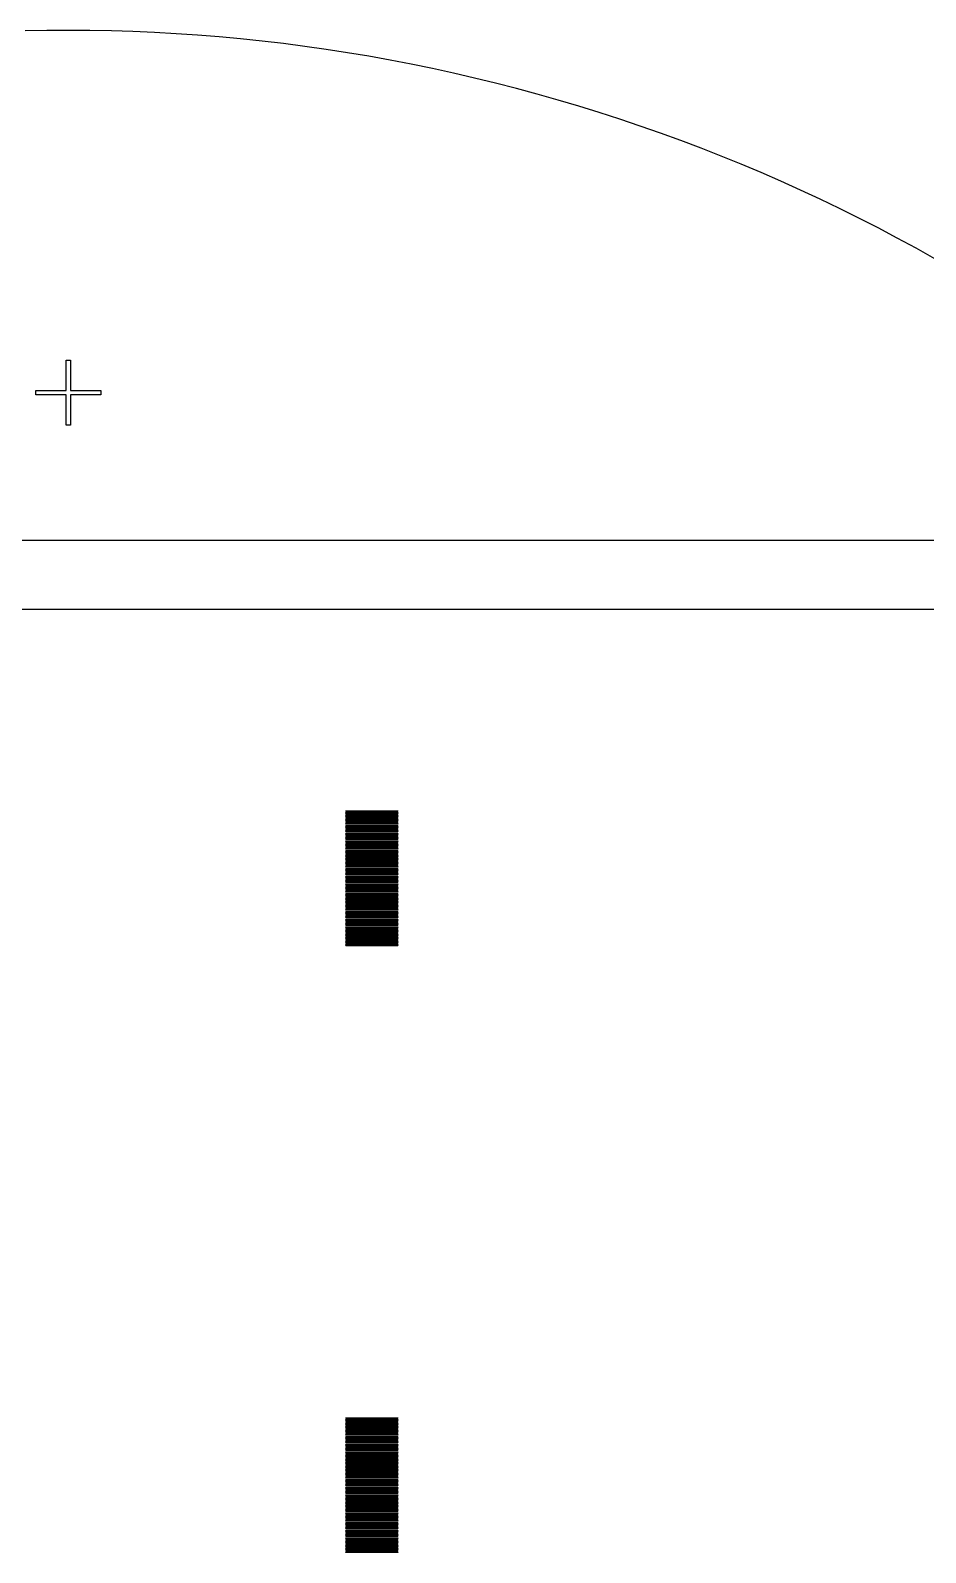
# Model space of a CAD drawing. Extents: x -18 to 83, y -18 to 83.
# Drawn here: x 31.16 to 56.97, y 39.05 to 82.95 of the extents above; entities that cross this region are included whole.
import ezdxf

# ---------------------------------------------------------------- set-up
doc = ezdxf.new("R2010")
doc.units = 0

msp = doc.modelspace()

# ---------------------------------------------------------------- linework, layer by layer
for p, q in [((31.6278, 82.9462), (31.0058, 82.9347)), ((32.25, 82.95), (31.6278, 82.9462)), ((32.8722, 82.9462), (32.25, 82.95)), ((33.4942, 82.9347), (32.8722, 82.9462)), ((34.1161, 82.9156), (33.4942, 82.9347)), ((34.7377, 82.8889), (34.1161, 82.9156)), ((35.3589, 82.8546), (34.7377, 82.8889)), ((35.9797, 82.8126), (35.3589, 82.8546)), ((36.5999, 82.763), (35.9797, 82.8126)), ((37.2195, 82.7059), (36.5999, 82.763)), ((37.8383, 82.6411), (37.2195, 82.7059)), ((38.4562, 82.5687), (37.8383, 82.6411)), ((39.0732, 82.4888), (38.4562, 82.5687)), ((39.6892, 82.4012), (39.0732, 82.4888)), ((40.3041, 82.3062), (39.6892, 82.4012)), ((40.9178, 82.2036), (40.3041, 82.3062)), ((41.5301, 82.0934), (40.9178, 82.2036)), ((42.1411, 81.9758), (41.5301, 82.0934)), ((42.7505, 81.8507), (42.1411, 81.9758)), ((43.3584, 81.7181), (42.7505, 81.8507)), ((43.9646, 81.578), (43.3584, 81.7181)), ((44.5691, 81.4306), (43.9646, 81.578)), ((45.1717, 81.2757), (44.5691, 81.4306)), ((45.7723, 81.1134), (45.1717, 81.2757)), ((46.3709, 80.9438), (45.7723, 81.1134)), ((46.9674, 80.7669), (46.3709, 80.9438)), ((47.5617, 80.5826), (46.9674, 80.7669)), ((48.1537, 80.3911), (47.5617, 80.5826)), ((48.7432, 80.1923), (48.1537, 80.3911)), ((49.3303, 79.9863), (48.7432, 80.1923)), ((49.9148, 79.7731), (49.3303, 79.9863)), ((50.4967, 79.5527), (49.9148, 79.7731)), ((51.0758, 79.3253), (50.4967, 79.5527)), ((51.652, 79.0907), (51.0758, 79.3253)), ((52.2254, 78.8491), (51.652, 79.0907)), ((52.7957, 78.6004), (52.2254, 78.8491)), ((53.363, 78.3448), (52.7957, 78.6004)), ((53.927, 78.0822), (53.363, 78.3448)), ((54.4878, 77.8128), (53.927, 78.0822)), ((55.0453, 77.5365), (54.4878, 77.8128)), ((55.5993, 77.2533), (55.0453, 77.5365)), ((56.1498, 76.9634), (55.5993, 77.2533)), ((56.6967, 76.6667), (56.1498, 76.9634)), ((57.2399, 76.3634), (56.6967, 76.6667)), ((32.1875, 72.5625), (32.1875, 73.4375)), ((32.1875, 73.4375), (32.3125, 73.4375)), ((32.3125, 73.4375), (32.3125, 72.5625)), ((31.3125, 72.4375), (31.3125, 72.5625)), ((31.3125, 72.5625), (32.1875, 72.5625)), ((32.1875, 72.4375), (31.3125, 72.4375)), ((32.1875, 71.5625), (32.1875, 72.4375)), ((32.3125, 72.5625), (33.1875, 72.5625)), ((33.1875, 72.4375), (32.3125, 72.4375)), ((32.3125, 72.4375), (32.3125, 71.5625)), ((33.1875, 72.5625), (33.1875, 72.4375)), ((32.3125, 71.5625), (32.1875, 71.5625)), ((-2.75, 68.25), (67.25, 68.25)), ((66.25, 66.25), (-1.75, 66.25)), ((40.25, 60.435), (40.25, 60.445)), ((40.25, 60.445), (41.75, 60.445)), ((41.75, 60.435), (40.25, 60.435)), ((40.25, 60.395), (40.25, 60.405)), ((40.25, 60.405), (41.75, 60.405)), ((41.75, 60.395), (40.25, 60.395)), ((40.25, 60.355), (40.25, 60.365)), ((40.25, 60.365), (41.75, 60.365)), ((41.75, 60.355), (40.25, 60.355)), ((40.25, 60.315), (40.25, 60.325)), ((40.25, 60.325), (41.75, 60.325)), ((41.75, 60.315), (40.25, 60.315)), ((40.25, 60.275), (40.25, 60.285)), ((40.25, 60.285), (41.75, 60.285)), ((41.75, 60.275), (40.25, 60.275)), ((40.25, 60.235), (40.25, 60.245)), ((40.25, 60.245), (41.75, 60.245)), ((41.75, 60.235), (40.25, 60.235)), ((40.25, 60.195), (40.25, 60.205)), ((40.25, 60.205), (41.75, 60.205)), ((41.75, 60.195), (40.25, 60.195)), ((40.25, 60.155), (40.25, 60.165)), ((40.25, 60.165), (41.75, 60.165)), ((41.75, 60.155), (40.25, 60.155)), ((41.75, 60.445), (41.75, 60.435)), ((41.75, 60.405), (41.75, 60.395)), ((41.75, 60.365), (41.75, 60.355)), ((41.75, 60.325), (41.75, 60.315)), ((41.75, 60.285), (41.75, 60.275)), ((41.75, 60.245), (41.75, 60.235)), ((41.75, 60.205), (41.75, 60.195)), ((41.75, 60.165), (41.75, 60.155)), ((40.25, 60.115), (40.25, 60.125)), ((40.25, 60.125), (41.75, 60.125)), ((41.75, 60.115), (40.25, 60.115)), ((40.25, 60.075), (40.25, 60.085)), ((40.25, 60.085), (41.75, 60.085)), ((41.75, 60.075), (40.25, 60.075)), ((40.25, 60.035), (40.25, 60.045)), ((40.25, 60.045), (41.75, 60.045)), ((41.75, 60.035), (40.25, 60.035)), ((40.25, 59.995), (40.25, 60.005)), ((40.25, 60.005), (41.75, 60.005)), ((41.75, 59.995), (40.25, 59.995)), ((40.25, 59.955), (40.25, 59.965)), ((40.25, 59.965), (41.75, 59.965)), ((41.75, 59.955), (40.25, 59.955)), ((40.25, 59.915), (40.25, 59.925)), ((40.25, 59.925), (41.75, 59.925)), ((41.75, 59.915), (40.25, 59.915)), ((40.25, 59.875), (40.25, 59.885)), ((40.25, 59.885), (41.75, 59.885)), ((41.75, 59.875), (40.25, 59.875)), ((40.25, 59.835), (40.25, 59.845)), ((40.25, 59.845), (41.75, 59.845)), ((41.75, 59.835), (40.25, 59.835)), ((40.25, 59.795), (40.25, 59.805)), ((40.25, 59.805), (41.75, 59.805)), ((41.75, 59.795), (40.25, 59.795)), ((40.25, 59.755), (40.25, 59.765)), ((40.25, 59.765), (41.75, 59.765)), ((41.75, 59.755), (40.25, 59.755)), ((40.25, 59.715), (40.25, 59.725)), ((40.25, 59.725), (41.75, 59.725)), ((41.75, 59.715), (40.25, 59.715)), ((41.75, 60.125), (41.75, 60.115)), ((41.75, 60.085), (41.75, 60.075)), ((41.75, 60.045), (41.75, 60.035)), ((41.75, 60.005), (41.75, 59.995)), ((41.75, 59.965), (41.75, 59.955)), ((41.75, 59.925), (41.75, 59.915)), ((41.75, 59.885), (41.75, 59.875)), ((41.75, 59.845), (41.75, 59.835)), ((41.75, 59.805), (41.75, 59.795)), ((41.75, 59.765), (41.75, 59.755)), ((41.75, 59.725), (41.75, 59.715)), ((40.25, 59.675), (40.25, 59.685)), ((40.25, 59.685), (41.75, 59.685)), ((41.75, 59.675), (40.25, 59.675)), ((40.25, 59.635), (40.25, 59.645)), ((40.25, 59.645), (41.75, 59.645)), ((41.75, 59.635), (40.25, 59.635)), ((40.25, 59.595), (40.25, 59.605)), ((40.25, 59.605), (41.75, 59.605)), ((41.75, 59.595), (40.25, 59.595)), ((40.25, 59.555), (40.25, 59.565)), ((40.25, 59.565), (41.75, 59.565)), ((41.75, 59.555), (40.25, 59.555)), ((40.25, 59.515), (40.25, 59.525)), ((40.25, 59.525), (41.75, 59.525)), ((41.75, 59.515), (40.25, 59.515)), ((40.25, 59.475), (40.25, 59.485)), ((40.25, 59.485), (41.75, 59.485)), ((41.75, 59.475), (40.25, 59.475)), ((40.25, 59.435), (40.25, 59.445)), ((40.25, 59.445), (41.75, 59.445)), ((41.75, 59.435), (40.25, 59.435)), ((40.25, 59.395), (40.25, 59.405)), ((40.25, 59.405), (41.75, 59.405)), ((41.75, 59.395), (40.25, 59.395)), ((40.25, 59.355), (40.25, 59.365)), ((40.25, 59.365), (41.75, 59.365)), ((41.75, 59.355), (40.25, 59.355)), ((40.25, 59.315), (40.25, 59.325)), ((40.25, 59.325), (41.75, 59.325)), ((41.75, 59.315), (40.25, 59.315)), ((40.25, 59.275), (40.25, 59.285)), ((40.25, 59.285), (41.75, 59.285)), ((41.75, 59.275), (40.25, 59.275)), ((41.75, 59.685), (41.75, 59.675)), ((41.75, 59.645), (41.75, 59.635)), ((41.75, 59.605), (41.75, 59.595)), ((41.75, 59.565), (41.75, 59.555)), ((41.75, 59.525), (41.75, 59.515)), ((41.75, 59.485), (41.75, 59.475)), ((41.75, 59.445), (41.75, 59.435)), ((41.75, 59.405), (41.75, 59.395)), ((41.75, 59.365), (41.75, 59.355)), ((41.75, 59.325), (41.75, 59.315)), ((41.75, 59.285), (41.75, 59.275)), ((40.25, 59.235), (40.25, 59.245)), ((40.25, 59.245), (41.75, 59.245)), ((41.75, 59.235), (40.25, 59.235)), ((40.25, 59.195), (40.25, 59.205)), ((40.25, 59.205), (41.75, 59.205)), ((41.75, 59.195), (40.25, 59.195)), ((40.25, 59.155), (40.25, 59.165)), ((40.25, 59.165), (41.75, 59.165)), ((41.75, 59.155), (40.25, 59.155)), ((40.25, 59.115), (40.25, 59.125)), ((40.25, 59.125), (41.75, 59.125)), ((41.75, 59.115), (40.25, 59.115)), ((40.25, 59.075), (40.25, 59.085)), ((40.25, 59.085), (41.75, 59.085)), ((41.75, 59.075), (40.25, 59.075)), ((40.25, 59.035), (40.25, 59.045)), ((40.25, 59.045), (41.75, 59.045)), ((41.75, 59.035), (40.25, 59.035)), ((40.25, 58.995), (40.25, 59.005)), ((40.25, 59.005), (41.75, 59.005)), ((41.75, 58.995), (40.25, 58.995)), ((40.25, 58.955), (40.25, 58.965)), ((40.25, 58.965), (41.75, 58.965)), ((41.75, 58.955), (40.25, 58.955)), ((40.25, 58.915), (40.25, 58.925)), ((40.25, 58.925), (41.75, 58.925)), ((41.75, 58.915), (40.25, 58.915)), ((40.25, 58.875), (40.25, 58.885)), ((40.25, 58.885), (41.75, 58.885)), ((41.75, 58.875), (40.25, 58.875)), ((40.25, 58.835), (40.25, 58.845)), ((40.25, 58.845), (41.75, 58.845)), ((41.75, 58.835), (40.25, 58.835)), ((41.75, 59.245), (41.75, 59.235)), ((41.75, 59.205), (41.75, 59.195)), ((41.75, 59.165), (41.75, 59.155)), ((41.75, 59.125), (41.75, 59.115)), ((41.75, 59.085), (41.75, 59.075)), ((41.75, 59.045), (41.75, 59.035)), ((41.75, 59.005), (41.75, 58.995)), ((41.75, 58.965), (41.75, 58.955)), ((41.75, 58.925), (41.75, 58.915)), ((41.75, 58.885), (41.75, 58.875)), ((41.75, 58.845), (41.75, 58.835)), ((40.25, 58.795), (40.25, 58.805)), ((40.25, 58.805), (41.75, 58.805)), ((41.75, 58.795), (40.25, 58.795)), ((40.25, 58.755), (40.25, 58.765)), ((40.25, 58.765), (41.75, 58.765)), ((41.75, 58.755), (40.25, 58.755)), ((40.25, 58.715), (40.25, 58.725)), ((40.25, 58.725), (41.75, 58.725)), ((41.75, 58.715), (40.25, 58.715)), ((40.25, 58.675), (40.25, 58.685)), ((40.25, 58.685), (41.75, 58.685)), ((41.75, 58.675), (40.25, 58.675)), ((40.25, 58.635), (40.25, 58.645)), ((40.25, 58.645), (41.75, 58.645)), ((41.75, 58.635), (40.25, 58.635)), ((40.25, 58.595), (40.25, 58.605)), ((40.25, 58.605), (41.75, 58.605)), ((41.75, 58.595), (40.25, 58.595)), ((40.25, 58.555), (40.25, 58.565)), ((40.25, 58.565), (41.75, 58.565)), ((41.75, 58.555), (40.25, 58.555)), ((40.25, 58.515), (40.25, 58.525)), ((40.25, 58.525), (41.75, 58.525)), ((41.75, 58.515), (40.25, 58.515)), ((40.25, 58.475), (40.25, 58.485)), ((40.25, 58.485), (41.75, 58.485)), ((41.75, 58.475), (40.25, 58.475)), ((40.25, 58.435), (40.25, 58.445)), ((40.25, 58.445), (41.75, 58.445)), ((41.75, 58.435), (40.25, 58.435)), ((40.25, 58.395), (40.25, 58.405)), ((40.25, 58.405), (41.75, 58.405)), ((41.75, 58.395), (40.25, 58.395)), ((41.75, 58.805), (41.75, 58.795)), ((41.75, 58.765), (41.75, 58.755)), ((41.75, 58.725), (41.75, 58.715)), ((41.75, 58.685), (41.75, 58.675)), ((41.75, 58.645), (41.75, 58.635)), ((41.75, 58.605), (41.75, 58.595)), ((41.75, 58.565), (41.75, 58.555)), ((41.75, 58.525), (41.75, 58.515)), ((41.75, 58.485), (41.75, 58.475)), ((41.75, 58.445), (41.75, 58.435)), ((41.75, 58.405), (41.75, 58.395)), ((40.25, 58.355), (40.25, 58.365)), ((40.25, 58.365), (41.75, 58.365)), ((41.75, 58.355), (40.25, 58.355)), ((40.25, 58.315), (40.25, 58.325)), ((40.25, 58.325), (41.75, 58.325)), ((41.75, 58.315), (40.25, 58.315)), ((40.25, 58.275), (40.25, 58.285)), ((40.25, 58.285), (41.75, 58.285)), ((41.75, 58.275), (40.25, 58.275)), ((40.25, 58.235), (40.25, 58.245)), ((40.25, 58.245), (41.75, 58.245)), ((41.75, 58.235), (40.25, 58.235)), ((40.25, 58.195), (40.25, 58.205)), ((40.25, 58.205), (41.75, 58.205)), ((41.75, 58.195), (40.25, 58.195)), ((40.25, 58.155), (40.25, 58.165)), ((40.25, 58.165), (41.75, 58.165)), ((41.75, 58.155), (40.25, 58.155)), ((40.25, 58.115), (40.25, 58.125)), ((40.25, 58.125), (41.75, 58.125)), ((41.75, 58.115), (40.25, 58.115)), ((40.25, 58.075), (40.25, 58.085)), ((40.25, 58.085), (41.75, 58.085)), ((41.75, 58.075), (40.25, 58.075)), ((40.25, 58.035), (40.25, 58.045)), ((40.25, 58.045), (41.75, 58.045)), ((41.75, 58.035), (40.25, 58.035)), ((40.25, 57.995), (40.25, 58.005)), ((40.25, 58.005), (41.75, 58.005)), ((41.75, 57.995), (40.25, 57.995)), ((40.25, 57.955), (40.25, 57.965)), ((40.25, 57.965), (41.75, 57.965)), ((41.75, 57.955), (40.25, 57.955)), ((41.75, 58.365), (41.75, 58.355)), ((41.75, 58.325), (41.75, 58.315)), ((41.75, 58.285), (41.75, 58.275)), ((41.75, 58.245), (41.75, 58.235)), ((41.75, 58.205), (41.75, 58.195)), ((41.75, 58.165), (41.75, 58.155)), ((41.75, 58.125), (41.75, 58.115)), ((41.75, 58.085), (41.75, 58.075)), ((41.75, 58.045), (41.75, 58.035)), ((41.75, 58.005), (41.75, 57.995)), ((41.75, 57.965), (41.75, 57.955)), ((40.25, 57.915), (40.25, 57.925)), ((40.25, 57.925), (41.75, 57.925)), ((41.75, 57.915), (40.25, 57.915)), ((40.25, 57.875), (40.25, 57.885)), ((40.25, 57.885), (41.75, 57.885)), ((41.75, 57.875), (40.25, 57.875)), ((40.25, 57.835), (40.25, 57.845)), ((40.25, 57.845), (41.75, 57.845)), ((41.75, 57.835), (40.25, 57.835)), ((40.25, 57.795), (40.25, 57.805)), ((40.25, 57.805), (41.75, 57.805)), ((41.75, 57.795), (40.25, 57.795)), ((40.25, 57.755), (40.25, 57.765)), ((40.25, 57.765), (41.75, 57.765)), ((41.75, 57.755), (40.25, 57.755)), ((40.25, 57.715), (40.25, 57.725)), ((40.25, 57.725), (41.75, 57.725)), ((41.75, 57.715), (40.25, 57.715)), ((40.25, 57.675), (40.25, 57.685)), ((40.25, 57.685), (41.75, 57.685)), ((41.75, 57.675), (40.25, 57.675)), ((40.25, 57.635), (40.25, 57.645)), ((40.25, 57.645), (41.75, 57.645)), ((41.75, 57.635), (40.25, 57.635)), ((40.25, 57.595), (40.25, 57.605)), ((40.25, 57.605), (41.75, 57.605)), ((41.75, 57.595), (40.25, 57.595)), ((40.25, 57.555), (40.25, 57.565)), ((40.25, 57.565), (41.75, 57.565)), ((41.75, 57.555), (40.25, 57.555)), ((40.25, 57.515), (40.25, 57.525)), ((40.25, 57.525), (41.75, 57.525)), ((41.75, 57.515), (40.25, 57.515)), ((41.75, 57.925), (41.75, 57.915)), ((41.75, 57.885), (41.75, 57.875)), ((41.75, 57.845), (41.75, 57.835)), ((41.75, 57.805), (41.75, 57.795)), ((41.75, 57.765), (41.75, 57.755)), ((41.75, 57.725), (41.75, 57.715)), ((41.75, 57.685), (41.75, 57.675)), ((41.75, 57.645), (41.75, 57.635)), ((41.75, 57.605), (41.75, 57.595)), ((41.75, 57.565), (41.75, 57.555)), ((41.75, 57.525), (41.75, 57.515)), ((40.25, 57.475), (40.25, 57.485)), ((40.25, 57.485), (41.75, 57.485)), ((41.75, 57.475), (40.25, 57.475)), ((40.25, 57.435), (40.25, 57.445)), ((40.25, 57.445), (41.75, 57.445)), ((41.75, 57.435), (40.25, 57.435)), ((40.25, 57.395), (40.25, 57.405)), ((40.25, 57.405), (41.75, 57.405)), ((41.75, 57.395), (40.25, 57.395)), ((40.25, 57.355), (40.25, 57.365)), ((40.25, 57.365), (41.75, 57.365)), ((41.75, 57.355), (40.25, 57.355)), ((40.25, 57.315), (40.25, 57.325)), ((40.25, 57.325), (41.75, 57.325)), ((41.75, 57.315), (40.25, 57.315)), ((40.25, 57.275), (40.25, 57.285)), ((40.25, 57.285), (41.75, 57.285)), ((41.75, 57.275), (40.25, 57.275)), ((40.25, 57.235), (40.25, 57.245)), ((40.25, 57.245), (41.75, 57.245)), ((41.75, 57.235), (40.25, 57.235)), ((40.25, 57.195), (40.25, 57.205)), ((40.25, 57.205), (41.75, 57.205)), ((41.75, 57.195), (40.25, 57.195)), ((40.25, 57.155), (40.25, 57.165)), ((40.25, 57.165), (41.75, 57.165)), ((41.75, 57.155), (40.25, 57.155)), ((40.25, 57.115), (40.25, 57.125)), ((40.25, 57.125), (41.75, 57.125)), ((41.75, 57.115), (40.25, 57.115)), ((40.25, 57.075), (40.25, 57.085)), ((40.25, 57.085), (41.75, 57.085)), ((41.75, 57.075), (40.25, 57.075)), ((41.75, 57.485), (41.75, 57.475)), ((41.75, 57.445), (41.75, 57.435)), ((41.75, 57.405), (41.75, 57.395)), ((41.75, 57.365), (41.75, 57.355)), ((41.75, 57.325), (41.75, 57.315)), ((41.75, 57.285), (41.75, 57.275)), ((41.75, 57.245), (41.75, 57.235)), ((41.75, 57.205), (41.75, 57.195)), ((41.75, 57.165), (41.75, 57.155)), ((41.75, 57.125), (41.75, 57.115)), ((41.75, 57.085), (41.75, 57.075)), ((40.25, 57.035), (40.25, 57.045)), ((40.25, 57.045), (41.75, 57.045)), ((41.75, 57.035), (40.25, 57.035)), ((40.25, 56.995), (40.25, 57.005)), ((40.25, 57.005), (41.75, 57.005)), ((41.75, 56.995), (40.25, 56.995)), ((40.25, 56.955), (40.25, 56.965)), ((40.25, 56.965), (41.75, 56.965)), ((41.75, 56.955), (40.25, 56.955)), ((40.25, 56.915), (40.25, 56.925)), ((40.25, 56.925), (41.75, 56.925)), ((41.75, 56.915), (40.25, 56.915)), ((40.25, 56.875), (40.25, 56.885)), ((40.25, 56.885), (41.75, 56.885)), ((41.75, 56.875), (40.25, 56.875)), ((40.25, 56.835), (40.25, 56.845)), ((40.25, 56.845), (41.75, 56.845)), ((41.75, 56.835), (40.25, 56.835)), ((40.25, 56.795), (40.25, 56.805)), ((40.25, 56.805), (41.75, 56.805)), ((41.75, 56.795), (40.25, 56.795)), ((40.25, 56.755), (40.25, 56.765)), ((40.25, 56.765), (41.75, 56.765)), ((41.75, 56.755), (40.25, 56.755)), ((40.25, 56.715), (40.25, 56.725)), ((40.25, 56.725), (41.75, 56.725)), ((41.75, 56.715), (40.25, 56.715)), ((40.25, 56.675), (40.25, 56.685)), ((40.25, 56.685), (41.75, 56.685)), ((41.75, 56.675), (40.25, 56.675)), ((40.25, 56.635), (40.25, 56.645)), ((40.25, 56.645), (41.75, 56.645)), ((41.75, 56.635), (40.25, 56.635)), ((41.75, 57.045), (41.75, 57.035)), ((41.75, 57.005), (41.75, 56.995)), ((41.75, 56.965), (41.75, 56.955)), ((41.75, 56.925), (41.75, 56.915)), ((41.75, 56.885), (41.75, 56.875)), ((41.75, 56.845), (41.75, 56.835)), ((41.75, 56.805), (41.75, 56.795)), ((41.75, 56.765), (41.75, 56.755)), ((41.75, 56.725), (41.75, 56.715)), ((41.75, 56.685), (41.75, 56.675)), ((41.75, 56.645), (41.75, 56.635)), ((40.25, 56.595), (40.25, 56.605)), ((40.25, 56.605), (41.75, 56.605)), ((41.75, 56.595), (40.25, 56.595)), ((40.25, 56.555), (40.25, 56.565)), ((40.25, 56.565), (41.75, 56.565)), ((41.75, 56.555), (40.25, 56.555)), ((41.75, 56.605), (41.75, 56.595)), ((41.75, 56.565), (41.75, 56.555)), ((40.25, 42.935), (40.25, 42.945)), ((40.25, 42.945), (41.75, 42.945)), ((41.75, 42.935), (40.25, 42.935)), ((40.25, 42.895), (40.25, 42.905)), ((40.25, 42.905), (41.75, 42.905)), ((41.75, 42.895), (40.25, 42.895)), ((40.25, 42.855), (40.25, 42.865)), ((40.25, 42.865), (41.75, 42.865)), ((41.75, 42.855), (40.25, 42.855)), ((40.25, 42.815), (40.25, 42.825)), ((40.25, 42.825), (41.75, 42.825)), ((41.75, 42.815), (40.25, 42.815)), ((40.25, 42.775), (40.25, 42.785)), ((40.25, 42.785), (41.75, 42.785)), ((41.75, 42.775), (40.25, 42.775)), ((40.25, 42.735), (40.25, 42.745)), ((40.25, 42.745), (41.75, 42.745)), ((41.75, 42.735), (40.25, 42.735)), ((40.25, 42.695), (40.25, 42.705)), ((40.25, 42.705), (41.75, 42.705)), ((41.75, 42.695), (40.25, 42.695)), ((40.25, 42.655), (40.25, 42.665)), ((40.25, 42.665), (41.75, 42.665)), ((41.75, 42.655), (40.25, 42.655)), ((40.25, 42.615), (40.25, 42.625)), ((40.25, 42.625), (41.75, 42.625)), ((41.75, 42.615), (40.25, 42.615)), ((40.25, 42.575), (40.25, 42.585)), ((40.25, 42.585), (41.75, 42.585)), ((41.75, 42.945), (41.75, 42.935)), ((41.75, 42.905), (41.75, 42.895)), ((41.75, 42.865), (41.75, 42.855)), ((41.75, 42.825), (41.75, 42.815)), ((41.75, 42.785), (41.75, 42.775)), ((41.75, 42.745), (41.75, 42.735)), ((41.75, 42.705), (41.75, 42.695)), ((41.75, 42.665), (41.75, 42.655)), ((41.75, 42.625), (41.75, 42.615)), ((41.75, 42.585), (41.75, 42.575)), ((41.75, 42.575), (40.25, 42.575)), ((40.25, 42.535), (40.25, 42.545)), ((40.25, 42.545), (41.75, 42.545)), ((41.75, 42.535), (40.25, 42.535)), ((40.25, 42.495), (40.25, 42.505)), ((40.25, 42.505), (41.75, 42.505)), ((41.75, 42.495), (40.25, 42.495)), ((40.25, 42.455), (40.25, 42.465)), ((40.25, 42.465), (41.75, 42.465)), ((41.75, 42.455), (40.25, 42.455)), ((40.25, 42.415), (40.25, 42.425)), ((40.25, 42.425), (41.75, 42.425)), ((41.75, 42.415), (40.25, 42.415)), ((40.25, 42.375), (40.25, 42.385)), ((40.25, 42.385), (41.75, 42.385)), ((41.75, 42.375), (40.25, 42.375)), ((40.25, 42.335), (40.25, 42.345)), ((40.25, 42.345), (41.75, 42.345)), ((41.75, 42.335), (40.25, 42.335)), ((40.25, 42.295), (40.25, 42.305)), ((40.25, 42.305), (41.75, 42.305)), ((41.75, 42.295), (40.25, 42.295)), ((40.25, 42.255), (40.25, 42.265)), ((40.25, 42.265), (41.75, 42.265)), ((41.75, 42.255), (40.25, 42.255)), ((40.25, 42.215), (40.25, 42.225)), ((40.25, 42.225), (41.75, 42.225)), ((41.75, 42.215), (40.25, 42.215)), ((40.25, 42.175), (40.25, 42.185)), ((40.25, 42.185), (41.75, 42.185)), ((41.75, 42.175), (40.25, 42.175)), ((40.25, 42.135), (40.25, 42.145)), ((40.25, 42.145), (41.75, 42.145)), ((41.75, 42.545), (41.75, 42.535)), ((41.75, 42.505), (41.75, 42.495)), ((41.75, 42.465), (41.75, 42.455)), ((41.75, 42.425), (41.75, 42.415)), ((41.75, 42.385), (41.75, 42.375)), ((41.75, 42.345), (41.75, 42.335)), ((41.75, 42.305), (41.75, 42.295)), ((41.75, 42.265), (41.75, 42.255)), ((41.75, 42.225), (41.75, 42.215)), ((41.75, 42.185), (41.75, 42.175)), ((41.75, 42.145), (41.75, 42.135)), ((41.75, 42.135), (40.25, 42.135)), ((40.25, 42.095), (40.25, 42.105)), ((40.25, 42.105), (41.75, 42.105)), ((41.75, 42.095), (40.25, 42.095)), ((40.25, 42.055), (40.25, 42.065)), ((40.25, 42.065), (41.75, 42.065)), ((41.75, 42.055), (40.25, 42.055)), ((40.25, 42.015), (40.25, 42.025)), ((40.25, 42.025), (41.75, 42.025)), ((41.75, 42.015), (40.25, 42.015)), ((40.25, 41.975), (40.25, 41.985)), ((40.25, 41.985), (41.75, 41.985)), ((41.75, 41.975), (40.25, 41.975)), ((40.25, 41.935), (40.25, 41.945)), ((40.25, 41.945), (41.75, 41.945)), ((41.75, 41.935), (40.25, 41.935)), ((40.25, 41.895), (40.25, 41.905)), ((40.25, 41.905), (41.75, 41.905)), ((41.75, 41.895), (40.25, 41.895)), ((40.25, 41.855), (40.25, 41.865)), ((40.25, 41.865), (41.75, 41.865)), ((41.75, 41.855), (40.25, 41.855)), ((40.25, 41.815), (40.25, 41.825)), ((40.25, 41.825), (41.75, 41.825)), ((41.75, 41.815), (40.25, 41.815)), ((40.25, 41.775), (40.25, 41.785)), ((40.25, 41.785), (41.75, 41.785)), ((41.75, 41.775), (40.25, 41.775)), ((40.25, 41.735), (40.25, 41.745)), ((40.25, 41.745), (41.75, 41.745)), ((41.75, 41.735), (40.25, 41.735)), ((40.25, 41.695), (40.25, 41.705)), ((40.25, 41.705), (41.75, 41.705)), ((41.75, 42.105), (41.75, 42.095)), ((41.75, 42.065), (41.75, 42.055)), ((41.75, 42.025), (41.75, 42.015)), ((41.75, 41.985), (41.75, 41.975)), ((41.75, 41.945), (41.75, 41.935)), ((41.75, 41.905), (41.75, 41.895)), ((41.75, 41.865), (41.75, 41.855)), ((41.75, 41.825), (41.75, 41.815)), ((41.75, 41.785), (41.75, 41.775)), ((41.75, 41.745), (41.75, 41.735)), ((41.75, 41.705), (41.75, 41.695)), ((41.75, 41.695), (40.25, 41.695)), ((40.25, 41.655), (40.25, 41.665)), ((40.25, 41.665), (41.75, 41.665)), ((41.75, 41.655), (40.25, 41.655)), ((40.25, 41.615), (40.25, 41.625)), ((40.25, 41.625), (41.75, 41.625)), ((41.75, 41.615), (40.25, 41.615)), ((40.25, 41.575), (40.25, 41.585)), ((40.25, 41.585), (41.75, 41.585)), ((41.75, 41.575), (40.25, 41.575)), ((40.25, 41.535), (40.25, 41.545)), ((40.25, 41.545), (41.75, 41.545)), ((41.75, 41.535), (40.25, 41.535)), ((40.25, 41.495), (40.25, 41.505)), ((40.25, 41.505), (41.75, 41.505)), ((41.75, 41.495), (40.25, 41.495)), ((40.25, 41.455), (40.25, 41.465)), ((40.25, 41.465), (41.75, 41.465)), ((41.75, 41.455), (40.25, 41.455)), ((40.25, 41.415), (40.25, 41.425)), ((40.25, 41.425), (41.75, 41.425)), ((41.75, 41.415), (40.25, 41.415)), ((40.25, 41.375), (40.25, 41.385)), ((40.25, 41.385), (41.75, 41.385)), ((41.75, 41.375), (40.25, 41.375)), ((40.25, 41.335), (40.25, 41.345)), ((40.25, 41.345), (41.75, 41.345)), ((41.75, 41.335), (40.25, 41.335)), ((40.25, 41.295), (40.25, 41.305)), ((40.25, 41.305), (41.75, 41.305)), ((41.75, 41.295), (40.25, 41.295)), ((40.25, 41.255), (40.25, 41.265)), ((40.25, 41.265), (41.75, 41.265)), ((41.75, 41.665), (41.75, 41.655)), ((41.75, 41.625), (41.75, 41.615)), ((41.75, 41.585), (41.75, 41.575)), ((41.75, 41.545), (41.75, 41.535)), ((41.75, 41.505), (41.75, 41.495)), ((41.75, 41.465), (41.75, 41.455)), ((41.75, 41.425), (41.75, 41.415)), ((41.75, 41.385), (41.75, 41.375)), ((41.75, 41.345), (41.75, 41.335)), ((41.75, 41.305), (41.75, 41.295)), ((41.75, 41.265), (41.75, 41.255)), ((41.75, 41.255), (40.25, 41.255)), ((40.25, 41.215), (40.25, 41.225)), ((40.25, 41.225), (41.75, 41.225)), ((41.75, 41.215), (40.25, 41.215)), ((40.25, 41.175), (40.25, 41.185)), ((40.25, 41.185), (41.75, 41.185)), ((41.75, 41.175), (40.25, 41.175)), ((40.25, 41.135), (40.25, 41.145)), ((40.25, 41.145), (41.75, 41.145)), ((41.75, 41.135), (40.25, 41.135)), ((40.25, 41.095), (40.25, 41.105)), ((40.25, 41.105), (41.75, 41.105)), ((41.75, 41.095), (40.25, 41.095)), ((40.25, 41.055), (40.25, 41.065)), ((40.25, 41.065), (41.75, 41.065)), ((41.75, 41.055), (40.25, 41.055)), ((40.25, 41.015), (40.25, 41.025)), ((40.25, 41.025), (41.75, 41.025)), ((41.75, 41.015), (40.25, 41.015)), ((40.25, 40.975), (40.25, 40.985)), ((40.25, 40.985), (41.75, 40.985)), ((41.75, 40.975), (40.25, 40.975)), ((40.25, 40.935), (40.25, 40.945)), ((40.25, 40.945), (41.75, 40.945)), ((41.75, 40.935), (40.25, 40.935)), ((40.25, 40.895), (40.25, 40.905)), ((40.25, 40.905), (41.75, 40.905)), ((41.75, 40.895), (40.25, 40.895)), ((40.25, 40.855), (40.25, 40.865)), ((40.25, 40.865), (41.75, 40.865)), ((41.75, 40.855), (40.25, 40.855)), ((40.25, 40.815), (40.25, 40.825)), ((40.25, 40.825), (41.75, 40.825)), ((41.75, 41.225), (41.75, 41.215)), ((41.75, 41.185), (41.75, 41.175)), ((41.75, 41.145), (41.75, 41.135)), ((41.75, 41.105), (41.75, 41.095)), ((41.75, 41.065), (41.75, 41.055)), ((41.75, 41.025), (41.75, 41.015)), ((41.75, 40.985), (41.75, 40.975)), ((41.75, 40.945), (41.75, 40.935)), ((41.75, 40.905), (41.75, 40.895)), ((41.75, 40.865), (41.75, 40.855)), ((41.75, 40.825), (41.75, 40.815)), ((41.75, 40.815), (40.25, 40.815)), ((40.25, 40.775), (40.25, 40.785)), ((40.25, 40.785), (41.75, 40.785)), ((41.75, 40.775), (40.25, 40.775)), ((40.25, 40.735), (40.25, 40.745)), ((40.25, 40.745), (41.75, 40.745)), ((41.75, 40.735), (40.25, 40.735)), ((40.25, 40.695), (40.25, 40.705)), ((40.25, 40.705), (41.75, 40.705)), ((41.75, 40.695), (40.25, 40.695)), ((40.25, 40.655), (40.25, 40.665)), ((40.25, 40.665), (41.75, 40.665)), ((41.75, 40.655), (40.25, 40.655)), ((40.25, 40.615), (40.25, 40.625)), ((40.25, 40.625), (41.75, 40.625)), ((41.75, 40.615), (40.25, 40.615)), ((40.25, 40.575), (40.25, 40.585)), ((40.25, 40.585), (41.75, 40.585)), ((41.75, 40.575), (40.25, 40.575)), ((40.25, 40.535), (40.25, 40.545)), ((40.25, 40.545), (41.75, 40.545)), ((41.75, 40.535), (40.25, 40.535)), ((40.25, 40.495), (40.25, 40.505)), ((40.25, 40.505), (41.75, 40.505)), ((41.75, 40.495), (40.25, 40.495)), ((40.25, 40.455), (40.25, 40.465)), ((40.25, 40.465), (41.75, 40.465)), ((41.75, 40.455), (40.25, 40.455)), ((40.25, 40.415), (40.25, 40.425)), ((40.25, 40.425), (41.75, 40.425)), ((41.75, 40.415), (40.25, 40.415)), ((40.25, 40.375), (40.25, 40.385)), ((40.25, 40.385), (41.75, 40.385)), ((41.75, 40.785), (41.75, 40.775)), ((41.75, 40.745), (41.75, 40.735)), ((41.75, 40.705), (41.75, 40.695)), ((41.75, 40.665), (41.75, 40.655)), ((41.75, 40.625), (41.75, 40.615)), ((41.75, 40.585), (41.75, 40.575)), ((41.75, 40.545), (41.75, 40.535)), ((41.75, 40.505), (41.75, 40.495)), ((41.75, 40.465), (41.75, 40.455)), ((41.75, 40.425), (41.75, 40.415)), ((41.75, 40.385), (41.75, 40.375)), ((41.75, 40.375), (40.25, 40.375)), ((40.25, 40.335), (40.25, 40.345)), ((40.25, 40.345), (41.75, 40.345)), ((41.75, 40.335), (40.25, 40.335)), ((40.25, 40.295), (40.25, 40.305)), ((40.25, 40.305), (41.75, 40.305)), ((41.75, 40.295), (40.25, 40.295)), ((40.25, 40.255), (40.25, 40.265)), ((40.25, 40.265), (41.75, 40.265)), ((41.75, 40.255), (40.25, 40.255)), ((40.25, 40.215), (40.25, 40.225)), ((40.25, 40.225), (41.75, 40.225)), ((41.75, 40.215), (40.25, 40.215)), ((40.25, 40.175), (40.25, 40.185)), ((40.25, 40.185), (41.75, 40.185)), ((41.75, 40.175), (40.25, 40.175)), ((40.25, 40.135), (40.25, 40.145)), ((40.25, 40.145), (41.75, 40.145)), ((41.75, 40.135), (40.25, 40.135)), ((40.25, 40.095), (40.25, 40.105)), ((40.25, 40.105), (41.75, 40.105)), ((41.75, 40.095), (40.25, 40.095)), ((40.25, 40.055), (40.25, 40.065)), ((40.25, 40.065), (41.75, 40.065)), ((41.75, 40.055), (40.25, 40.055)), ((40.25, 40.015), (40.25, 40.025)), ((40.25, 40.025), (41.75, 40.025)), ((41.75, 40.015), (40.25, 40.015)), ((40.25, 39.975), (40.25, 39.985)), ((40.25, 39.985), (41.75, 39.985)), ((41.75, 39.975), (40.25, 39.975)), ((40.25, 39.935), (40.25, 39.945)), ((40.25, 39.945), (41.75, 39.945)), ((41.75, 40.345), (41.75, 40.335)), ((41.75, 40.305), (41.75, 40.295)), ((41.75, 40.265), (41.75, 40.255)), ((41.75, 40.225), (41.75, 40.215)), ((41.75, 40.185), (41.75, 40.175)), ((41.75, 40.145), (41.75, 40.135)), ((41.75, 40.105), (41.75, 40.095)), ((41.75, 40.065), (41.75, 40.055)), ((41.75, 40.025), (41.75, 40.015)), ((41.75, 39.985), (41.75, 39.975)), ((41.75, 39.945), (41.75, 39.935)), ((41.75, 39.935), (40.25, 39.935)), ((40.25, 39.895), (40.25, 39.905)), ((40.25, 39.905), (41.75, 39.905)), ((41.75, 39.895), (40.25, 39.895)), ((40.25, 39.855), (40.25, 39.865)), ((40.25, 39.865), (41.75, 39.865)), ((41.75, 39.855), (40.25, 39.855)), ((40.25, 39.815), (40.25, 39.825)), ((40.25, 39.825), (41.75, 39.825)), ((41.75, 39.815), (40.25, 39.815)), ((40.25, 39.775), (40.25, 39.785)), ((40.25, 39.785), (41.75, 39.785)), ((41.75, 39.775), (40.25, 39.775)), ((40.25, 39.735), (40.25, 39.745)), ((40.25, 39.745), (41.75, 39.745)), ((41.75, 39.735), (40.25, 39.735)), ((40.25, 39.695), (40.25, 39.705)), ((40.25, 39.705), (41.75, 39.705)), ((41.75, 39.695), (40.25, 39.695)), ((40.25, 39.655), (40.25, 39.665)), ((40.25, 39.665), (41.75, 39.665)), ((41.75, 39.655), (40.25, 39.655)), ((40.25, 39.615), (40.25, 39.625)), ((40.25, 39.625), (41.75, 39.625)), ((41.75, 39.615), (40.25, 39.615)), ((40.25, 39.575), (40.25, 39.585)), ((40.25, 39.585), (41.75, 39.585)), ((41.75, 39.575), (40.25, 39.575)), ((40.25, 39.535), (40.25, 39.545)), ((40.25, 39.545), (41.75, 39.545)), ((41.75, 39.535), (40.25, 39.535)), ((41.75, 39.905), (41.75, 39.895)), ((41.75, 39.865), (41.75, 39.855)), ((41.75, 39.825), (41.75, 39.815)), ((41.75, 39.785), (41.75, 39.775)), ((41.75, 39.745), (41.75, 39.735)), ((41.75, 39.705), (41.75, 39.695)), ((41.75, 39.665), (41.75, 39.655)), ((41.75, 39.625), (41.75, 39.615)), ((41.75, 39.585), (41.75, 39.575)), ((41.75, 39.545), (41.75, 39.535)), ((40.25, 39.495), (40.25, 39.505)), ((40.25, 39.505), (41.75, 39.505)), ((41.75, 39.495), (40.25, 39.495)), ((40.25, 39.455), (40.25, 39.465)), ((40.25, 39.465), (41.75, 39.465)), ((41.75, 39.455), (40.25, 39.455)), ((40.25, 39.415), (40.25, 39.425)), ((40.25, 39.425), (41.75, 39.425)), ((41.75, 39.415), (40.25, 39.415)), ((40.25, 39.375), (40.25, 39.385)), ((40.25, 39.385), (41.75, 39.385)), ((41.75, 39.375), (40.25, 39.375)), ((40.25, 39.335), (40.25, 39.345)), ((40.25, 39.345), (41.75, 39.345)), ((41.75, 39.335), (40.25, 39.335)), ((40.25, 39.295), (40.25, 39.305)), ((40.25, 39.305), (41.75, 39.305)), ((41.75, 39.295), (40.25, 39.295)), ((40.25, 39.255), (40.25, 39.265)), ((40.25, 39.265), (41.75, 39.265)), ((41.75, 39.255), (40.25, 39.255)), ((40.25, 39.215), (40.25, 39.225)), ((40.25, 39.225), (41.75, 39.225)), ((41.75, 39.215), (40.25, 39.215)), ((40.25, 39.175), (40.25, 39.185)), ((40.25, 39.185), (41.75, 39.185)), ((41.75, 39.175), (40.25, 39.175)), ((40.25, 39.135), (40.25, 39.145)), ((40.25, 39.145), (41.75, 39.145)), ((41.75, 39.135), (40.25, 39.135)), ((40.25, 39.095), (40.25, 39.105)), ((40.25, 39.105), (41.75, 39.105)), ((41.75, 39.095), (40.25, 39.095)), ((41.75, 39.505), (41.75, 39.495)), ((41.75, 39.465), (41.75, 39.455)), ((41.75, 39.425), (41.75, 39.415)), ((41.75, 39.385), (41.75, 39.375)), ((41.75, 39.345), (41.75, 39.335)), ((41.75, 39.305), (41.75, 39.295)), ((41.75, 39.265), (41.75, 39.255)), ((41.75, 39.225), (41.75, 39.215)), ((41.75, 39.185), (41.75, 39.175)), ((41.75, 39.145), (41.75, 39.135)), ((41.75, 39.105), (41.75, 39.095)), ((40.25, 39.055), (40.25, 39.065)), ((40.25, 39.065), (41.75, 39.065)), ((41.75, 39.055), (40.25, 39.055)), ((41.75, 39.065), (41.75, 39.055))]:
    msp.add_line(p, q)

doc.saveas('drawing.dxf')
